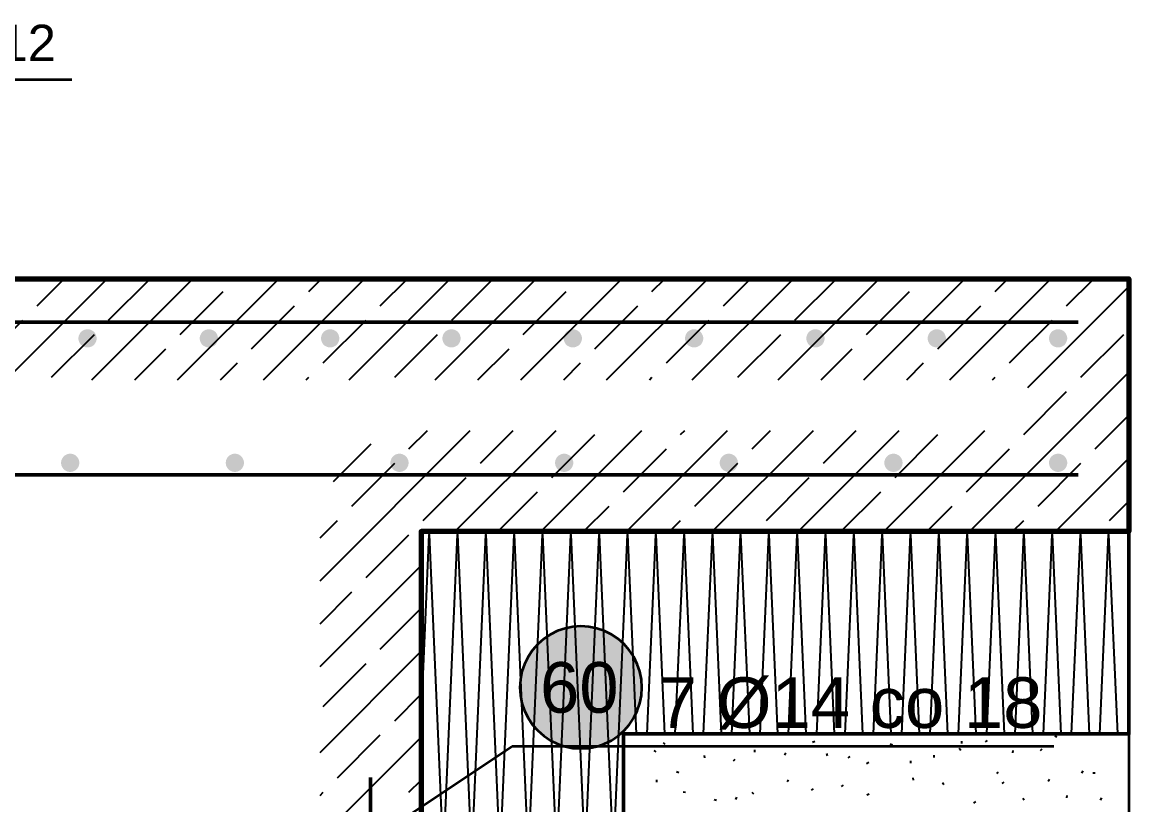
# Model space of a CAD drawing. Header units: metres. Extents: x -2.2 to 48.7, y -1.5 to 0.6.
# Drawn here: x 47.592 to 48.686, y -0.67 to 0.104 of the extents above; entities that cross this region are included whole.
import ezdxf

# ---------------------------------------------------------------- set-up
doc = ezdxf.new("R2010")
doc.units = ezdxf.units.M
for name, color, linetype, lineweight in [('A-FUNDAMENTY', 7, 'Continuous', 50), ('A-KRESKOWANIE', 8, 'Continuous', 18), ('A-SCIANY-IZOL', 4, 'Continuous', 35), ('A-WARSTWY', 8, 'Continuous', 25), ('K-ZBROJENIE', 1, 'Continuous', 100), ('K-ZBROJENIE-OPIS', 2, 'Continuous', 25)]:
    doc.layers.add(name, color=color, linetype=linetype, lineweight=lineweight)
doc.styles.add('PL_ARIAL', font='arial.ttf')

msp = doc.modelspace()

# ---------------------------------------------------------------- hatches: boundary and pattern name
at = {"layer": 'K-ZBROJENIE', "true_color": 0x000000}
for points in [[(47.6654, -0.209), (47.6654, -0.2099), (47.6652, -0.2108), (47.665, -0.2116), (47.6647, -0.2124), (47.6643, -0.2132), (47.6639, -0.214), (47.6634, -0.2147), (47.6628, -0.2154), (47.6621, -0.216), (47.6614, -0.2165), (47.6606, -0.2169), (47.6598, -0.2173), (47.659, -0.2176), (47.6582, -0.2178), (47.6573, -0.218), (47.6564, -0.218), (47.6555, -0.218), (47.6546, -0.2178), (47.6538, -0.2176), (47.653, -0.2173), (47.6522, -0.2169), (47.6514, -0.2165), (47.6507, -0.216), (47.65, -0.2154), (47.6494, -0.2147), (47.6489, -0.214), (47.6485, -0.2132), (47.6481, -0.2124), (47.6478, -0.2116), (47.6476, -0.2108), (47.6474, -0.2099), (47.6474, -0.209), (47.6474, -0.2081), (47.6476, -0.2072), (47.6478, -0.2064), (47.6481, -0.2056), (47.6485, -0.2048), (47.6489, -0.204), (47.6494, -0.2033), (47.65, -0.2026), (47.6507, -0.202), (47.6514, -0.2015), (47.6522, -0.2011), (47.653, -0.2007), (47.6538, -0.2004), (47.6546, -0.2002), (47.6555, -0.2), (47.6564, -0.2), (47.6573, -0.2), (47.6582, -0.2002), (47.659, -0.2004), (47.6598, -0.2007), (47.6606, -0.2011), (47.6614, -0.2015), (47.6621, -0.202), (47.6628, -0.2026), (47.6634, -0.2033), (47.6639, -0.204), (47.6643, -0.2048), (47.6647, -0.2056), (47.665, -0.2064), (47.6652, -0.2072), (47.6654, -0.2081)], [(47.7854, -0.209), (47.7854, -0.2099), (47.7852, -0.2108), (47.785, -0.2116), (47.7847, -0.2124), (47.7843, -0.2132), (47.7839, -0.214), (47.7834, -0.2147), (47.7828, -0.2154), (47.7821, -0.216), (47.7814, -0.2165), (47.7806, -0.2169), (47.7798, -0.2173), (47.779, -0.2176), (47.7782, -0.2178), (47.7773, -0.218), (47.7764, -0.218), (47.7755, -0.218), (47.7746, -0.2178), (47.7738, -0.2176), (47.773, -0.2173), (47.7722, -0.2169), (47.7714, -0.2165), (47.7707, -0.216), (47.77, -0.2154), (47.7694, -0.2147), (47.7689, -0.214), (47.7685, -0.2132), (47.7681, -0.2124), (47.7678, -0.2116), (47.7676, -0.2108), (47.7674, -0.2099), (47.7674, -0.209), (47.7674, -0.2081), (47.7676, -0.2072), (47.7678, -0.2064), (47.7681, -0.2056), (47.7685, -0.2048), (47.7689, -0.204), (47.7694, -0.2033), (47.77, -0.2026), (47.7707, -0.202), (47.7714, -0.2015), (47.7722, -0.2011), (47.773, -0.2007), (47.7738, -0.2004), (47.7746, -0.2002), (47.7755, -0.2), (47.7764, -0.2), (47.7773, -0.2), (47.7782, -0.2002), (47.779, -0.2004), (47.7798, -0.2007), (47.7806, -0.2011), (47.7814, -0.2015), (47.7821, -0.202), (47.7828, -0.2026), (47.7834, -0.2033), (47.7839, -0.204), (47.7843, -0.2048), (47.7847, -0.2056), (47.785, -0.2064), (47.7852, -0.2072), (47.7854, -0.2081)], [(47.9054, -0.209), (47.9054, -0.2099), (47.9052, -0.2108), (47.905, -0.2116), (47.9047, -0.2124), (47.9043, -0.2132), (47.9039, -0.214), (47.9034, -0.2147), (47.9028, -0.2154), (47.9021, -0.216), (47.9014, -0.2165), (47.9006, -0.2169), (47.8998, -0.2173), (47.899, -0.2176), (47.8982, -0.2178), (47.8973, -0.218), (47.8964, -0.218), (47.8955, -0.218), (47.8946, -0.2178), (47.8938, -0.2176), (47.893, -0.2173), (47.8922, -0.2169), (47.8914, -0.2165), (47.8907, -0.216), (47.89, -0.2154), (47.8894, -0.2147), (47.8889, -0.214), (47.8885, -0.2132), (47.8881, -0.2124), (47.8878, -0.2116), (47.8876, -0.2108), (47.8874, -0.2099), (47.8874, -0.209), (47.8874, -0.2081), (47.8876, -0.2072), (47.8878, -0.2064), (47.8881, -0.2056), (47.8885, -0.2048), (47.8889, -0.204), (47.8894, -0.2033), (47.89, -0.2026), (47.8907, -0.202), (47.8914, -0.2015), (47.8922, -0.2011), (47.893, -0.2007), (47.8938, -0.2004), (47.8946, -0.2002), (47.8955, -0.2), (47.8964, -0.2), (47.8973, -0.2), (47.8982, -0.2002), (47.899, -0.2004), (47.8998, -0.2007), (47.9006, -0.2011), (47.9014, -0.2015), (47.9021, -0.202), (47.9028, -0.2026), (47.9034, -0.2033), (47.9039, -0.204), (47.9043, -0.2048), (47.9047, -0.2056), (47.905, -0.2064), (47.9052, -0.2072), (47.9054, -0.2081)], [(48.0254, -0.209), (48.0254, -0.2099), (48.0252, -0.2108), (48.025, -0.2116), (48.0247, -0.2124), (48.0243, -0.2132), (48.0239, -0.214), (48.0234, -0.2147), (48.0228, -0.2154), (48.0221, -0.216), (48.0214, -0.2165), (48.0206, -0.2169), (48.0198, -0.2173), (48.019, -0.2176), (48.0182, -0.2178), (48.0173, -0.218), (48.0164, -0.218), (48.0155, -0.218), (48.0146, -0.2178), (48.0138, -0.2176), (48.013, -0.2173), (48.0122, -0.2169), (48.0114, -0.2165), (48.0107, -0.216), (48.01, -0.2154), (48.0094, -0.2147), (48.0089, -0.214), (48.0085, -0.2132), (48.0081, -0.2124), (48.0078, -0.2116), (48.0076, -0.2108), (48.0074, -0.2099), (48.0074, -0.209), (48.0074, -0.2081), (48.0076, -0.2072), (48.0078, -0.2064), (48.0081, -0.2056), (48.0085, -0.2048), (48.0089, -0.204), (48.0094, -0.2033), (48.01, -0.2026), (48.0107, -0.202), (48.0114, -0.2015), (48.0122, -0.2011), (48.013, -0.2007), (48.0138, -0.2004), (48.0146, -0.2002), (48.0155, -0.2), (48.0164, -0.2), (48.0173, -0.2), (48.0182, -0.2002), (48.019, -0.2004), (48.0198, -0.2007), (48.0206, -0.2011), (48.0214, -0.2015), (48.0221, -0.202), (48.0228, -0.2026), (48.0234, -0.2033), (48.0239, -0.204), (48.0243, -0.2048), (48.0247, -0.2056), (48.025, -0.2064), (48.0252, -0.2072), (48.0254, -0.2081)], [(48.1454, -0.209), (48.1454, -0.2099), (48.1452, -0.2108), (48.145, -0.2116), (48.1447, -0.2124), (48.1443, -0.2132), (48.1439, -0.214), (48.1434, -0.2147), (48.1428, -0.2154), (48.1421, -0.216), (48.1414, -0.2165), (48.1406, -0.2169), (48.1398, -0.2173), (48.139, -0.2176), (48.1382, -0.2178), (48.1373, -0.218), (48.1364, -0.218), (48.1355, -0.218), (48.1346, -0.2178), (48.1338, -0.2176), (48.133, -0.2173), (48.1322, -0.2169), (48.1314, -0.2165), (48.1307, -0.216), (48.13, -0.2154), (48.1294, -0.2147), (48.1289, -0.214), (48.1285, -0.2132), (48.1281, -0.2124), (48.1278, -0.2116), (48.1276, -0.2108), (48.1274, -0.2099), (48.1274, -0.209), (48.1274, -0.2081), (48.1276, -0.2072), (48.1278, -0.2064), (48.1281, -0.2056), (48.1285, -0.2048), (48.1289, -0.204), (48.1294, -0.2033), (48.13, -0.2026), (48.1307, -0.202), (48.1314, -0.2015), (48.1322, -0.2011), (48.133, -0.2007), (48.1338, -0.2004), (48.1346, -0.2002), (48.1355, -0.2), (48.1364, -0.2), (48.1373, -0.2), (48.1382, -0.2002), (48.139, -0.2004), (48.1398, -0.2007), (48.1406, -0.2011), (48.1414, -0.2015), (48.1421, -0.202), (48.1428, -0.2026), (48.1434, -0.2033), (48.1439, -0.204), (48.1443, -0.2048), (48.1447, -0.2056), (48.145, -0.2064), (48.1452, -0.2072), (48.1454, -0.2081)], [(48.2654, -0.209), (48.2654, -0.2099), (48.2652, -0.2108), (48.265, -0.2116), (48.2647, -0.2124), (48.2643, -0.2132), (48.2639, -0.214), (48.2634, -0.2147), (48.2628, -0.2154), (48.2621, -0.216), (48.2614, -0.2165), (48.2606, -0.2169), (48.2598, -0.2173), (48.259, -0.2176), (48.2582, -0.2178), (48.2573, -0.218), (48.2564, -0.218), (48.2555, -0.218), (48.2546, -0.2178), (48.2538, -0.2176), (48.253, -0.2173), (48.2522, -0.2169), (48.2514, -0.2165), (48.2507, -0.216), (48.25, -0.2154), (48.2494, -0.2147), (48.2489, -0.214), (48.2485, -0.2132), (48.2481, -0.2124), (48.2478, -0.2116), (48.2476, -0.2108), (48.2474, -0.2099), (48.2474, -0.209), (48.2474, -0.2081), (48.2476, -0.2072), (48.2478, -0.2064), (48.2481, -0.2056), (48.2485, -0.2048), (48.2489, -0.204), (48.2494, -0.2033), (48.25, -0.2026), (48.2507, -0.202), (48.2514, -0.2015), (48.2522, -0.2011), (48.253, -0.2007), (48.2538, -0.2004), (48.2546, -0.2002), (48.2555, -0.2), (48.2564, -0.2), (48.2573, -0.2), (48.2582, -0.2002), (48.259, -0.2004), (48.2598, -0.2007), (48.2606, -0.2011), (48.2614, -0.2015), (48.2621, -0.202), (48.2628, -0.2026), (48.2634, -0.2033), (48.2639, -0.204), (48.2643, -0.2048), (48.2647, -0.2056), (48.265, -0.2064), (48.2652, -0.2072), (48.2654, -0.2081)], [(48.3854, -0.209), (48.3854, -0.2099), (48.3852, -0.2108), (48.385, -0.2116), (48.3847, -0.2124), (48.3843, -0.2132), (48.3839, -0.214), (48.3834, -0.2147), (48.3828, -0.2154), (48.3821, -0.216), (48.3814, -0.2165), (48.3806, -0.2169), (48.3798, -0.2173), (48.379, -0.2176), (48.3782, -0.2178), (48.3773, -0.218), (48.3764, -0.218), (48.3755, -0.218), (48.3746, -0.2178), (48.3738, -0.2176), (48.373, -0.2173), (48.3722, -0.2169), (48.3714, -0.2165), (48.3707, -0.216), (48.37, -0.2154), (48.3694, -0.2147), (48.3689, -0.214), (48.3685, -0.2132), (48.3681, -0.2124), (48.3678, -0.2116), (48.3676, -0.2108), (48.3674, -0.2099), (48.3674, -0.209), (48.3674, -0.2081), (48.3676, -0.2072), (48.3678, -0.2064), (48.3681, -0.2056), (48.3685, -0.2048), (48.3689, -0.204), (48.3694, -0.2033), (48.37, -0.2026), (48.3707, -0.202), (48.3714, -0.2015), (48.3722, -0.2011), (48.373, -0.2007), (48.3738, -0.2004), (48.3746, -0.2002), (48.3755, -0.2), (48.3764, -0.2), (48.3773, -0.2), (48.3782, -0.2002), (48.379, -0.2004), (48.3798, -0.2007), (48.3806, -0.2011), (48.3814, -0.2015), (48.3821, -0.202), (48.3828, -0.2026), (48.3834, -0.2033), (48.3839, -0.204), (48.3843, -0.2048), (48.3847, -0.2056), (48.385, -0.2064), (48.3852, -0.2072), (48.3854, -0.2081)], [(48.5054, -0.209), (48.5054, -0.2099), (48.5052, -0.2108), (48.505, -0.2116), (48.5047, -0.2124), (48.5043, -0.2132), (48.5039, -0.214), (48.5034, -0.2147), (48.5028, -0.2154), (48.5021, -0.216), (48.5014, -0.2165), (48.5006, -0.2169), (48.4998, -0.2173), (48.499, -0.2176), (48.4982, -0.2178), (48.4973, -0.218), (48.4964, -0.218), (48.4955, -0.218), (48.4946, -0.2178), (48.4938, -0.2176), (48.493, -0.2173), (48.4922, -0.2169), (48.4914, -0.2165), (48.4907, -0.216), (48.49, -0.2154), (48.4894, -0.2147), (48.4889, -0.214), (48.4885, -0.2132), (48.4881, -0.2124), (48.4878, -0.2116), (48.4876, -0.2108), (48.4874, -0.2099), (48.4874, -0.209), (48.4874, -0.2081), (48.4876, -0.2072), (48.4878, -0.2064), (48.4881, -0.2056), (48.4885, -0.2048), (48.4889, -0.204), (48.4894, -0.2033), (48.49, -0.2026), (48.4907, -0.202), (48.4914, -0.2015), (48.4922, -0.2011), (48.493, -0.2007), (48.4938, -0.2004), (48.4946, -0.2002), (48.4955, -0.2), (48.4964, -0.2), (48.4973, -0.2), (48.4982, -0.2002), (48.499, -0.2004), (48.4998, -0.2007), (48.5006, -0.2011), (48.5014, -0.2015), (48.5021, -0.202), (48.5028, -0.2026), (48.5034, -0.2033), (48.5039, -0.204), (48.5043, -0.2048), (48.5047, -0.2056), (48.505, -0.2064), (48.5052, -0.2072), (48.5054, -0.2081)], [(48.6254, -0.209), (48.6254, -0.2099), (48.6252, -0.2108), (48.625, -0.2116), (48.6247, -0.2124), (48.6243, -0.2132), (48.6239, -0.214), (48.6234, -0.2147), (48.6228, -0.2154), (48.6221, -0.216), (48.6214, -0.2165), (48.6206, -0.2169), (48.6198, -0.2173), (48.619, -0.2176), (48.6182, -0.2178), (48.6173, -0.218), (48.6164, -0.218), (48.6155, -0.218), (48.6146, -0.2178), (48.6138, -0.2176), (48.613, -0.2173), (48.6122, -0.2169), (48.6114, -0.2165), (48.6107, -0.216), (48.61, -0.2154), (48.6094, -0.2147), (48.6089, -0.214), (48.6085, -0.2132), (48.6081, -0.2124), (48.6078, -0.2116), (48.6076, -0.2108), (48.6074, -0.2099), (48.6074, -0.209), (48.6074, -0.2081), (48.6076, -0.2072), (48.6078, -0.2064), (48.6081, -0.2056), (48.6085, -0.2048), (48.6089, -0.204), (48.6094, -0.2033), (48.61, -0.2026), (48.6107, -0.202), (48.6114, -0.2015), (48.6122, -0.2011), (48.613, -0.2007), (48.6138, -0.2004), (48.6146, -0.2002), (48.6155, -0.2), (48.6164, -0.2), (48.6173, -0.2), (48.6182, -0.2002), (48.619, -0.2004), (48.6198, -0.2007), (48.6206, -0.2011), (48.6214, -0.2015), (48.6221, -0.202), (48.6228, -0.2026), (48.6234, -0.2033), (48.6239, -0.204), (48.6243, -0.2048), (48.6247, -0.2056), (48.625, -0.2064), (48.6252, -0.2072), (48.6254, -0.2081)], [(47.6483, -0.332), (47.6482, -0.3329), (47.6481, -0.3338), (47.6479, -0.3346), (47.6476, -0.3354), (47.6472, -0.3362), (47.6467, -0.337), (47.6462, -0.3377), (47.6456, -0.3384), (47.645, -0.339), (47.6443, -0.3395), (47.6435, -0.3399), (47.6427, -0.3403), (47.6419, -0.3406), (47.641, -0.3408), (47.6401, -0.341), (47.6393, -0.341), (47.6384, -0.341), (47.6375, -0.3408), (47.6366, -0.3406), (47.6358, -0.3403), (47.635, -0.3399), (47.6343, -0.3395), (47.6335, -0.339), (47.6329, -0.3384), (47.6323, -0.3377), (47.6318, -0.337), (47.6313, -0.3362), (47.6309, -0.3354), (47.6306, -0.3346), (47.6304, -0.3338), (47.6303, -0.3329), (47.6303, -0.332), (47.6303, -0.3311), (47.6304, -0.3302), (47.6306, -0.3294), (47.6309, -0.3286), (47.6313, -0.3278), (47.6318, -0.327), (47.6323, -0.3263), (47.6329, -0.3256), (47.6335, -0.325), (47.6343, -0.3245), (47.635, -0.3241), (47.6358, -0.3237), (47.6366, -0.3234), (47.6375, -0.3232), (47.6384, -0.323), (47.6393, -0.323), (47.6401, -0.323), (47.641, -0.3232), (47.6419, -0.3234), (47.6427, -0.3237), (47.6435, -0.3241), (47.6443, -0.3245), (47.645, -0.325), (47.6456, -0.3256), (47.6462, -0.3263), (47.6467, -0.327), (47.6472, -0.3278), (47.6476, -0.3286), (47.6479, -0.3294), (47.6481, -0.3302), (47.6482, -0.3311)], [(47.8111, -0.332), (47.8111, -0.3329), (47.8109, -0.3338), (47.8107, -0.3346), (47.8104, -0.3354), (47.81, -0.3362), (47.8096, -0.337), (47.8091, -0.3377), (47.8085, -0.3384), (47.8078, -0.339), (47.8071, -0.3395), (47.8064, -0.3399), (47.8056, -0.3403), (47.8047, -0.3406), (47.8039, -0.3408), (47.803, -0.341), (47.8021, -0.341), (47.8012, -0.341), (47.8004, -0.3408), (47.7995, -0.3406), (47.7987, -0.3403), (47.7979, -0.3399), (47.7971, -0.3395), (47.7964, -0.339), (47.7957, -0.3384), (47.7952, -0.3377), (47.7946, -0.337), (47.7942, -0.3362), (47.7938, -0.3354), (47.7935, -0.3346), (47.7933, -0.3338), (47.7932, -0.3329), (47.7931, -0.332), (47.7932, -0.3311), (47.7933, -0.3302), (47.7935, -0.3294), (47.7938, -0.3286), (47.7942, -0.3278), (47.7946, -0.327), (47.7952, -0.3263), (47.7957, -0.3256), (47.7964, -0.325), (47.7971, -0.3245), (47.7979, -0.3241), (47.7987, -0.3237), (47.7995, -0.3234), (47.8004, -0.3232), (47.8012, -0.323), (47.8021, -0.323), (47.803, -0.323), (47.8039, -0.3232), (47.8047, -0.3234), (47.8056, -0.3237), (47.8064, -0.3241), (47.8071, -0.3245), (47.8078, -0.325), (47.8085, -0.3256), (47.8091, -0.3263), (47.8096, -0.327), (47.81, -0.3278), (47.8104, -0.3286), (47.8107, -0.3294), (47.8109, -0.3302), (47.8111, -0.3311)], [(47.974, -0.332), (47.9739, -0.3329), (47.9738, -0.3338), (47.9736, -0.3346), (47.9733, -0.3354), (47.9729, -0.3362), (47.9725, -0.337), (47.9719, -0.3377), (47.9713, -0.3384), (47.9707, -0.339), (47.97, -0.3395), (47.9692, -0.3399), (47.9684, -0.3403), (47.9676, -0.3406), (47.9667, -0.3408), (47.9659, -0.341), (47.965, -0.341), (47.9641, -0.341), (47.9632, -0.3408), (47.9624, -0.3406), (47.9615, -0.3403), (47.9607, -0.3399), (47.96, -0.3395), (47.9593, -0.339), (47.9586, -0.3384), (47.958, -0.3377), (47.9575, -0.337), (47.957, -0.3362), (47.9567, -0.3354), (47.9564, -0.3346), (47.9561, -0.3338), (47.956, -0.3329), (47.956, -0.332), (47.956, -0.3311), (47.9561, -0.3302), (47.9564, -0.3294), (47.9567, -0.3286), (47.957, -0.3278), (47.9575, -0.327), (47.958, -0.3263), (47.9586, -0.3256), (47.9593, -0.325), (47.96, -0.3245), (47.9607, -0.3241), (47.9615, -0.3237), (47.9624, -0.3234), (47.9632, -0.3232), (47.9641, -0.323), (47.965, -0.323), (47.9659, -0.323), (47.9667, -0.3232), (47.9676, -0.3234), (47.9684, -0.3237), (47.9692, -0.3241), (47.97, -0.3245), (47.9707, -0.325), (47.9713, -0.3256), (47.9719, -0.3263), (47.9725, -0.327), (47.9729, -0.3278), (47.9733, -0.3286), (47.9736, -0.3294), (47.9738, -0.3302), (47.9739, -0.3311)], [(48.1368, -0.332), (48.1368, -0.3329), (48.1367, -0.3338), (48.1364, -0.3346), (48.1361, -0.3354), (48.1358, -0.3362), (48.1353, -0.337), (48.1348, -0.3377), (48.1342, -0.3384), (48.1335, -0.339), (48.1328, -0.3395), (48.1321, -0.3399), (48.1313, -0.3403), (48.1304, -0.3406), (48.1296, -0.3408), (48.1287, -0.341), (48.1278, -0.341), (48.1269, -0.341), (48.1261, -0.3408), (48.1252, -0.3406), (48.1244, -0.3403), (48.1236, -0.3399), (48.1228, -0.3395), (48.1221, -0.339), (48.1215, -0.3384), (48.1209, -0.3377), (48.1203, -0.337), (48.1199, -0.3362), (48.1195, -0.3354), (48.1192, -0.3346), (48.119, -0.3338), (48.1189, -0.3329), (48.1188, -0.332), (48.1189, -0.3311), (48.119, -0.3302), (48.1192, -0.3294), (48.1195, -0.3286), (48.1199, -0.3278), (48.1203, -0.327), (48.1209, -0.3263), (48.1215, -0.3256), (48.1221, -0.325), (48.1228, -0.3245), (48.1236, -0.3241), (48.1244, -0.3237), (48.1252, -0.3234), (48.1261, -0.3232), (48.1269, -0.323), (48.1278, -0.323), (48.1287, -0.323), (48.1296, -0.3232), (48.1304, -0.3234), (48.1313, -0.3237), (48.1321, -0.3241), (48.1328, -0.3245), (48.1335, -0.325), (48.1342, -0.3256), (48.1348, -0.3263), (48.1353, -0.327), (48.1358, -0.3278), (48.1361, -0.3286), (48.1364, -0.3294), (48.1367, -0.3302), (48.1368, -0.3311)], [(48.2997, -0.332), (48.2996, -0.3329), (48.2995, -0.3338), (48.2993, -0.3346), (48.299, -0.3354), (48.2986, -0.3362), (48.2982, -0.337), (48.2976, -0.3377), (48.297, -0.3384), (48.2964, -0.339), (48.2957, -0.3395), (48.2949, -0.3399), (48.2941, -0.3403), (48.2933, -0.3406), (48.2924, -0.3408), (48.2916, -0.341), (48.2907, -0.341), (48.2898, -0.341), (48.2889, -0.3408), (48.2881, -0.3406), (48.2872, -0.3403), (48.2864, -0.3399), (48.2857, -0.3395), (48.285, -0.339), (48.2843, -0.3384), (48.2837, -0.3377), (48.2832, -0.337), (48.2827, -0.3362), (48.2824, -0.3354), (48.2821, -0.3346), (48.2819, -0.3338), (48.2817, -0.3329), (48.2817, -0.332), (48.2817, -0.3311), (48.2819, -0.3302), (48.2821, -0.3294), (48.2824, -0.3286), (48.2827, -0.3278), (48.2832, -0.327), (48.2837, -0.3263), (48.2843, -0.3256), (48.285, -0.325), (48.2857, -0.3245), (48.2864, -0.3241), (48.2872, -0.3237), (48.2881, -0.3234), (48.2889, -0.3232), (48.2898, -0.323), (48.2907, -0.323), (48.2916, -0.323), (48.2924, -0.3232), (48.2933, -0.3234), (48.2941, -0.3237), (48.2949, -0.3241), (48.2957, -0.3245), (48.2964, -0.325), (48.297, -0.3256), (48.2976, -0.3263), (48.2982, -0.327), (48.2986, -0.3278), (48.299, -0.3286), (48.2993, -0.3294), (48.2995, -0.3302), (48.2996, -0.3311)], [(48.4625, -0.332), (48.4625, -0.3329), (48.4624, -0.3338), (48.4622, -0.3346), (48.4619, -0.3354), (48.4615, -0.3362), (48.461, -0.337), (48.4605, -0.3377), (48.4599, -0.3384), (48.4593, -0.339), (48.4585, -0.3395), (48.4578, -0.3399), (48.457, -0.3403), (48.4562, -0.3406), (48.4553, -0.3408), (48.4544, -0.341), (48.4535, -0.341), (48.4527, -0.341), (48.4518, -0.3408), (48.4509, -0.3406), (48.4501, -0.3403), (48.4493, -0.3399), (48.4485, -0.3395), (48.4478, -0.339), (48.4472, -0.3384), (48.4466, -0.3377), (48.4461, -0.337), (48.4456, -0.3362), (48.4452, -0.3354), (48.4449, -0.3346), (48.4447, -0.3338), (48.4446, -0.3329), (48.4445, -0.332), (48.4446, -0.3311), (48.4447, -0.3302), (48.4449, -0.3294), (48.4452, -0.3286), (48.4456, -0.3278), (48.4461, -0.327), (48.4466, -0.3263), (48.4472, -0.3256), (48.4478, -0.325), (48.4485, -0.3245), (48.4493, -0.3241), (48.4501, -0.3237), (48.4509, -0.3234), (48.4518, -0.3232), (48.4527, -0.323), (48.4535, -0.323), (48.4544, -0.323), (48.4553, -0.3232), (48.4562, -0.3234), (48.457, -0.3237), (48.4578, -0.3241), (48.4585, -0.3245), (48.4593, -0.325), (48.4599, -0.3256), (48.4605, -0.3263), (48.461, -0.327), (48.4615, -0.3278), (48.4619, -0.3286), (48.4622, -0.3294), (48.4624, -0.3302), (48.4625, -0.3311)], [(48.6254, -0.332), (48.6254, -0.3329), (48.6252, -0.3338), (48.625, -0.3346), (48.6247, -0.3354), (48.6243, -0.3362), (48.6239, -0.337), (48.6234, -0.3377), (48.6228, -0.3384), (48.6221, -0.339), (48.6214, -0.3395), (48.6206, -0.3399), (48.6198, -0.3403), (48.619, -0.3406), (48.6182, -0.3408), (48.6173, -0.341), (48.6164, -0.341), (48.6155, -0.341), (48.6146, -0.3408), (48.6138, -0.3406), (48.613, -0.3403), (48.6122, -0.3399), (48.6114, -0.3395), (48.6107, -0.339), (48.61, -0.3384), (48.6094, -0.3377), (48.6089, -0.337), (48.6085, -0.3362), (48.6081, -0.3354), (48.6078, -0.3346), (48.6076, -0.3338), (48.6074, -0.3329), (48.6074, -0.332), (48.6074, -0.3311), (48.6076, -0.3302), (48.6078, -0.3294), (48.6081, -0.3286), (48.6085, -0.3278), (48.6089, -0.327), (48.6094, -0.3263), (48.61, -0.3256), (48.6107, -0.325), (48.6114, -0.3245), (48.6122, -0.3241), (48.613, -0.3237), (48.6138, -0.3234), (48.6146, -0.3232), (48.6155, -0.323), (48.6164, -0.323), (48.6173, -0.323), (48.6182, -0.3232), (48.619, -0.3234), (48.6198, -0.3237), (48.6206, -0.3241), (48.6214, -0.3245), (48.6221, -0.325), (48.6228, -0.3256), (48.6234, -0.3263), (48.6239, -0.327), (48.6243, -0.3278), (48.6247, -0.3286), (48.625, -0.3294), (48.6252, -0.3302), (48.6254, -0.3311)]]:
    msp.add_hatch(color=7, dxfattribs=at).paths.add_polyline_path(points)
at = {"layer": 'K-ZBROJENIE-OPIS', "true_color": 0xffffff}
msp.add_hatch(color=7, dxfattribs=at).paths.add_polyline_path([(48.2048, -0.554), (48.2043, -0.5461), (48.2028, -0.5384), (48.2002, -0.5309), (48.1967, -0.5238), (48.1923, -0.5172), (48.1871, -0.5113), (48.1812, -0.5061), (48.1746, -0.5017), (48.1675, -0.4982), (48.16, -0.4956), (48.1523, -0.4941), (48.1444, -0.4936), (48.1365, -0.4941), (48.1288, -0.4956), (48.1213, -0.4982), (48.1142, -0.5017), (48.1076, -0.5061), (48.1017, -0.5113), (48.0965, -0.5172), (48.0921, -0.5238), (48.0886, -0.5309), (48.086, -0.5384), (48.0845, -0.5461), (48.084, -0.554), (48.0845, -0.5619), (48.086, -0.5696), (48.0886, -0.5771), (48.0921, -0.5842), (48.0965, -0.5908), (48.1017, -0.5967), (48.1076, -0.6019), (48.1142, -0.6063), (48.1213, -0.6098), (48.1288, -0.6124), (48.1365, -0.6139), (48.1444, -0.6144), (48.1523, -0.6139), (48.16, -0.6124), (48.1675, -0.6098), (48.1746, -0.6063), (48.1812, -0.6019), (48.1871, -0.5967), (48.1923, -0.5908), (48.1967, -0.5842), (48.2002, -0.5771), (48.2028, -0.5696), (48.2043, -0.5619)])

# ---------------------------------------------------------------- linework, layer by layer
at = {"layer": 'A-FUNDAMENTY', "lineweight": 70, "ltscale": 0.02}
msp.add_lwpolyline([(46.2864, -0.15), (48.6864, -0.15), (48.6864, -0.15), (48.6864, -0.15), (48.6864, -0.4), (48.6864, -0.4), (48.6864, -0.4), (47.9864, -0.4), (47.9864, -0.4), (47.9864, -0.4), (47.9864, -0.4), (47.9864, -0.4), (47.9864, -0.4), (47.9864, -0.4), (47.9864, -0.4), (47.9864, -0.4), (47.9864, -0.4), (47.9864, -0.4), (47.9864, -0.4), (47.9864, -0.4), (47.9864, -0.4), (47.9864, -0.4), (47.9864, -0.4), (47.9864, -0.4), (47.9864, -0.85)], dxfattribs=at)
at = {"layer": 'A-KRESKOWANIE', "lineweight": 25, "ltscale": 0.02}
for points in [[(47.5758, -0.25), (47.6758, -0.15)], [(47.6066, -0.1768), (47.6334, -0.15)], [(47.6607, -0.25), (47.7607, -0.15)], [(47.6773, -0.1909), (47.7182, -0.15)], [(47.7455, -0.25), (47.8455, -0.15)], [(47.8304, -0.25), (47.9304, -0.15)], [(47.8753, -0.1626), (47.8879, -0.15)], [(47.9152, -0.25), (48.0152, -0.15)], [(47.946, -0.1768), (47.9728, -0.15)], [(48.0001, -0.25), (48.1001, -0.15)], [(48.0167, -0.1909), (48.0576, -0.15)], [(48.0849, -0.25), (48.1849, -0.15)], [(48.1698, -0.25), (48.2698, -0.15)], [(48.2147, -0.1626), (48.2274, -0.15)], [(48.2546, -0.25), (48.3546, -0.15)], [(48.2854, -0.1768), (48.3122, -0.15)], [(48.3395, -0.25), (48.4395, -0.15)], [(48.3561, -0.1909), (48.3971, -0.15)], [(48.4243, -0.25), (48.5243, -0.15)], [(48.5092, -0.25), (48.6092, -0.15)], [(48.5541, -0.1626), (48.5668, -0.15)], [(48.6248, -0.1768), (48.6516, -0.15)], [(47.748, -0.2051), (47.7905, -0.1626)], [(48.0874, -0.2051), (48.1299, -0.1626)], [(48.4268, -0.2051), (48.4693, -0.1626)], [(48.5864, -0.2576), (48.6864, -0.1576)], [(47.8187, -0.2192), (47.8612, -0.1768)], [(48.1581, -0.2192), (48.2006, -0.1768)], [(48.4976, -0.2192), (48.54, -0.1768)], [(47.55, -0.2333), (47.5925, -0.1909)], [(47.8894, -0.2333), (47.9319, -0.1909)], [(48.2289, -0.2333), (48.2713, -0.1909)], [(48.5683, -0.2333), (48.6107, -0.1909)], [(47.6207, -0.2475), (47.6632, -0.2051)], [(47.9602, -0.2475), (48.0026, -0.2051)], [(48.2996, -0.2475), (48.342, -0.2051)], [(48.639, -0.2475), (48.6814, -0.2051)], [(47.7031, -0.25), (47.7339, -0.2192)], [(48.0425, -0.25), (48.0733, -0.2192)], [(48.3819, -0.25), (48.4127, -0.2192)], [(47.7879, -0.25), (47.8046, -0.2333)], [(48.1274, -0.25), (48.144, -0.2333)], [(48.4668, -0.25), (48.4834, -0.2333)], [(47.8728, -0.25), (47.8753, -0.2475)], [(48.2122, -0.25), (48.2147, -0.2475)], [(48.5289, -0.4), (48.6864, -0.2425)], [(48.5516, -0.25), (48.5541, -0.2475)], [(48.5824, -0.3041), (48.6248, -0.2616)], [(48.6531, -0.3182), (48.6864, -0.2849)], [(47.8864, -0.4485), (48.0349, -0.3)], [(47.9743, -0.3182), (47.9925, -0.3)], [(48.0198, -0.4), (48.1198, -0.3)], [(48.045, -0.3323), (48.0774, -0.3)], [(48.1046, -0.4), (48.2046, -0.3)], [(48.1157, -0.3465), (48.1581, -0.3041)], [(48.1895, -0.4), (48.2895, -0.3)], [(48.243, -0.3041), (48.2471, -0.3)], [(48.2743, -0.4), (48.3743, -0.3)], [(48.3137, -0.3182), (48.3319, -0.3)], [(48.3592, -0.4), (48.4592, -0.3)], [(48.3844, -0.3323), (48.4168, -0.3)], [(48.444, -0.4), (48.544, -0.3)], [(48.4551, -0.3465), (48.4976, -0.3041)], [(47.8997, -0.3504), (47.9368, -0.3133)], [(48.1864, -0.3606), (48.2289, -0.3182)], [(48.5258, -0.3606), (48.5683, -0.3182)], [(48.6137, -0.4), (48.6864, -0.3274)], [(47.9177, -0.3748), (47.9602, -0.3323)], [(48.2571, -0.3748), (48.2996, -0.3323)], [(48.5966, -0.3748), (48.639, -0.3323)], [(47.9884, -0.3889), (48.0309, -0.3465)], [(48.3279, -0.3889), (48.3703, -0.3465)], [(48.0622, -0.4), (48.1016, -0.3606)], [(48.4016, -0.4), (48.441, -0.3606)], [(48.6673, -0.3889), (48.6864, -0.3698)], [(48.1471, -0.4), (48.1723, -0.3748)], [(48.4865, -0.4), (48.5117, -0.3748)], [(47.8864, -0.4061), (47.9036, -0.3889)], [(48.2319, -0.4), (48.243, -0.3889)], [(48.5713, -0.4), (48.5824, -0.3889)], [(47.9319, -0.4455), (47.9743, -0.4031)], [(47.9858, -0.85), (47.9944, -1.047), (48.0224, -0.403), (48.0504, -1.047), (48.0784, -0.403), (48.1064, -1.047), (48.1344, -0.403), (48.1624, -1.047), (48.1904, -0.403), (48.199, -0.6)], [(47.9864, -0.587), (47.9944, -0.403), (48.0224, -1.047), (48.0504, -0.403), (48.0784, -1.047), (48.1064, -0.403), (48.1344, -1.047), (48.1624, -0.403), (48.1864, -0.955)], [(48.2098, -0.6), (48.2184, -0.403), (48.227, -0.6)], [(48.2378, -0.6), (48.2464, -0.403), (48.255, -0.6)], [(48.2658, -0.6), (48.2744, -0.403), (48.283, -0.6)], [(48.2938, -0.6), (48.3024, -0.403), (48.311, -0.6)], [(48.3218, -0.6), (48.3304, -0.403), (48.339, -0.6)], [(48.3498, -0.6), (48.3584, -0.403), (48.367, -0.6)], [(48.3778, -0.6), (48.3864, -0.403), (48.395, -0.6)], [(48.4058, -0.6), (48.4144, -0.403), (48.423, -0.6)], [(48.4338, -0.6), (48.4424, -0.403), (48.451, -0.6)], [(48.4618, -0.6), (48.4704, -0.403), (48.479, -0.6)], [(48.4898, -0.6), (48.4984, -0.403), (48.507, -0.6)], [(48.5178, -0.6), (48.5264, -0.403), (48.535, -0.6)], [(48.5458, -0.6), (48.5544, -0.403), (48.563, -0.6)], [(48.5738, -0.6), (48.5824, -0.403), (48.591, -0.6)], [(48.6018, -0.6), (48.6104, -0.403), (48.619, -0.6)], [(48.6298, -0.6), (48.6384, -0.403), (48.647, -0.6)], [(48.6578, -0.6), (48.6664, -0.403), (48.675, -0.6)], [(47.8864, -0.5334), (47.9864, -0.4334)], [(47.8864, -0.491), (47.9177, -0.4596)], [(47.946, -0.5162), (47.9864, -0.4758)], [(47.8864, -0.6182), (47.9864, -0.5182)], [(47.8894, -0.5728), (47.9319, -0.5303)], [(47.9602, -0.5869), (47.9864, -0.5607)], [(48.6858, -0.6), (48.6864, -0.587)], [(47.9036, -0.6435), (47.946, -0.601)], [(47.8864, -0.7031), (47.9864, -0.6031)], [(48.2279, -0.6104), (48.2262, -0.6087)], [(48.3736, -0.608), (48.3758, -0.6072)], [(48.4525, -0.6111), (48.4504, -0.6101)], [(48.5212, -0.6094), (48.5212, -0.607)], [(48.5445, -0.6079), (48.5465, -0.6065)], [(48.6153, -0.6032), (48.6131, -0.6022)], [(48.2189, -0.6177), (48.217, -0.6162)], [(48.2669, -0.6237), (48.2667, -0.6213)], [(48.3165, -0.6181), (48.3164, -0.6157)], [(48.3458, -0.6206), (48.3471, -0.6186)], [(48.3882, -0.6217), (48.3878, -0.6193)], [(48.4086, -0.6237), (48.4106, -0.6223)], [(48.4939, -0.6232), (48.4939, -0.6208)], [(48.5202, -0.6162), (48.5187, -0.6144)], [(48.5716, -0.6187), (48.572, -0.6163)], [(48.5991, -0.6163), (48.6008, -0.6146)], [(48.2952, -0.6267), (48.2969, -0.625)], [(48.427, -0.6292), (48.4291, -0.6279)], [(48.4708, -0.6289), (48.4708, -0.6265)], [(47.9743, -0.6576), (47.9864, -0.6455)], [(48.2195, -0.6476), (48.2195, -0.6452)], [(48.2412, -0.6385), (48.2391, -0.6374)], [(48.3483, -0.6471), (48.3498, -0.6452)], [(48.4734, -0.6458), (48.4731, -0.6435)], [(48.5557, -0.6392), (48.5576, -0.6377)], [(48.6066, -0.6466), (48.6078, -0.6445)], [(48.64, -0.6386), (48.6412, -0.6365)], [(48.6506, -0.6383), (48.653, -0.6383)], [(48.3726, -0.6556), (48.3745, -0.6541)], [(48.4022, -0.6519), (48.4042, -0.6506)], [(48.5035, -0.6503), (48.5021, -0.6484)], [(48.5611, -0.6489), (48.5632, -0.6476)], [(47.8864, -0.6607), (47.8894, -0.6576)], [(48.2478, -0.6579), (48.2455, -0.6576)], [(48.2785, -0.6657), (48.2761, -0.6652)], [(48.2977, -0.6649), (48.2985, -0.6626)], [(48.3154, -0.6596), (48.3137, -0.6579)], [(48.4272, -0.6601), (48.4294, -0.659)], [(48.5331, -0.6683), (48.5349, -0.6668)], [(48.583, -0.6655), (48.5818, -0.6634)], [(48.6251, -0.6632), (48.6253, -0.6608)], [(48.6585, -0.6653), (48.6596, -0.6632)]]:
    msp.add_lwpolyline(points, dxfattribs=at)
at = {"layer": 'A-SCIANY-IZOL', "lineweight": 50, "ltscale": 0.02}
msp.add_lwpolyline([(47.9864, -0.85), (47.9864, -0.4), (47.9864, -0.4), (47.9864, -0.4), (48.6864, -0.4), (48.6864, -0.4), (48.6864, -0.4), (48.6864, -0.6), (48.6864, -0.6), (48.6864, -0.6), (48.1864, -0.6), (48.1864, -0.6), (48.1864, -0.6), (48.1864, -0.6), (48.1864, -0.6), (48.1864, -0.6), (48.1864, -0.6), (48.1864, -0.6), (48.1864, -0.6), (48.1864, -0.6), (48.1864, -0.6), (48.1864, -0.6), (48.1864, -0.6), (48.1864, -0.6), (48.1864, -0.6), (48.1864, -0.6), (48.1864, -0.6), (48.1864, -1.05)], dxfattribs=at)
at = {"layer": 'A-WARSTWY', "lineweight": 35, "ltscale": 0.02}
msp.add_lwpolyline([(48.1864, -1.05), (48.1864, -0.6), (48.1864, -0.6), (48.1864, -0.6), (48.6864, -0.6), (48.6864, -0.6), (48.6864, -0.6), (48.6864, -0.8)], dxfattribs=at)
at = {"layer": 'K-ZBROJENIE', "lineweight": 50, "ltscale": 0.02}
for points in [[(46.2864, -0.193), (48.6364, -0.193)], [(46.2864, -0.344), (48.6364, -0.344)], [(47.0364, -0.643), (47.0364, -0.793), (47.9364, -0.793), (47.9364, -0.643)]]:
    msp.add_lwpolyline(points, dxfattribs=at)
at = {"layer": 'K-ZBROJENIE-OPIS', "lineweight": 35, "ltscale": 0.02}
for points in [[(46.8264, 0.047), (47.6409, 0.047)], [(47.8364, -0.772), (48.0764, -0.612)], [(48.0764, -0.612), (48.6123, -0.612)]]:
    msp.add_lwpolyline(points, dxfattribs=at)
msp.add_lwpolyline([(48.2048, -0.554), (48.2043, -0.5461), (48.2028, -0.5384), (48.2002, -0.5309), (48.1967, -0.5238), (48.1923, -0.5172), (48.1871, -0.5113), (48.1812, -0.5061), (48.1746, -0.5017), (48.1675, -0.4982), (48.16, -0.4956), (48.1523, -0.4941), (48.1444, -0.4936), (48.1365, -0.4941), (48.1288, -0.4956), (48.1213, -0.4982), (48.1142, -0.5017), (48.1076, -0.5061), (48.1017, -0.5113), (48.0965, -0.5172), (48.0921, -0.5238), (48.0886, -0.5309), (48.086, -0.5384), (48.0845, -0.5461), (48.084, -0.554), (48.0845, -0.5619), (48.086, -0.5696), (48.0886, -0.5771), (48.0921, -0.5842), (48.0965, -0.5908), (48.1017, -0.5967), (48.1076, -0.6019), (48.1142, -0.6063), (48.1213, -0.6098), (48.1288, -0.6124), (48.1365, -0.6139), (48.1444, -0.6144), (48.1523, -0.6139), (48.16, -0.6124), (48.1675, -0.6098), (48.1746, -0.6063), (48.1812, -0.6019), (48.1871, -0.5967), (48.1923, -0.5908), (48.1967, -0.5842), (48.2002, -0.5771), (48.2028, -0.5696), (48.2043, -0.5619)], close=True, dxfattribs=at)

# ---------------------------------------------------------------- texts
at = {"layer": 'K-ZBROJENIE-OPIS', "style": 'PL_ARIAL'}
for s, height, p in [('poz. 12/14: siatka górna Ø16 co 12', 0.036, (46.8424, 0.065)), ('60', 0.05, (48.104, -0.579)), ('7 Ø14 co 18', 0.05, (48.2204, -0.594))]:
    msp.add_text(s, height=height, dxfattribs=at).set_placement(p)

doc.saveas('drawing.dxf')
